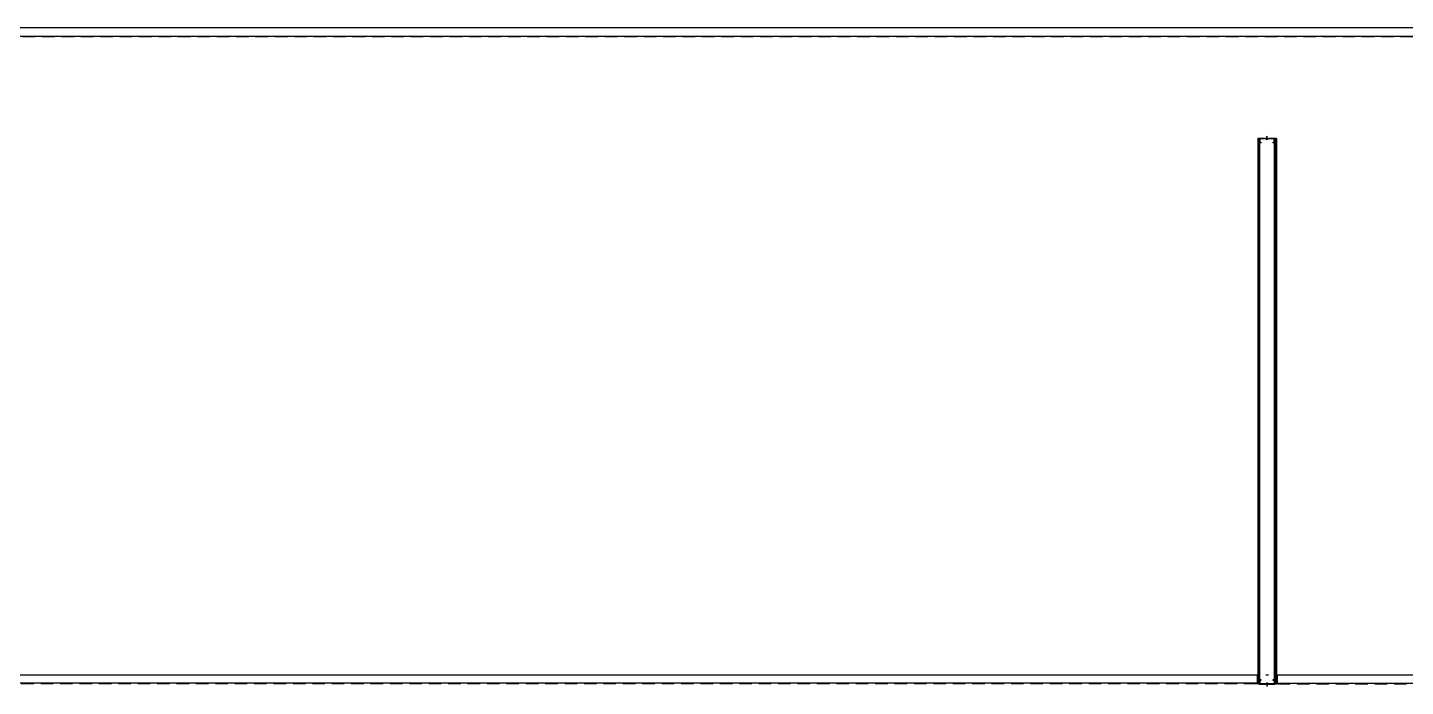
# Model space of a CAD drawing. Header units: millimetres. Extents: x 17311 to 801382, y -242618 to -104888.
# Drawn here: x 734948 to 749858, y -176355 to -169229 of the extents above; entities that cross this region are included whole.
import ezdxf

# ---------------------------------------------------------------- set-up
doc = ezdxf.new("R2010")
doc.units = ezdxf.units.MM
doc.header["$LTSCALE"] = 250
doc.linetypes.add('HID', pattern=[2.8, 1.8, -1])
for name, color, linetype in [('8입면선', 8, 'Continuous'), ('A-FIN', 6, 'Continuous'), ('A-FIN-8', 8, 'Continuous'), ('A-WALL-D', 7, 'Continuous'), ('A-WP', 1, 'HID'), ('GAGAM-DT', 7, 'Continuous'), ('입면', 7, 'Continuous')]:
    doc.layers.add(name, color=color, linetype=linetype)
doc.layers.add('CK', color=221, linetype='Continuous', plot=False)

# ---------------------------------------------------------------- blocks, each defined once
blk = doc.blocks.new('*U130')
at = {"layer": '8입면선', "color": 8}
for p, q in [((3316398, 471911), (3316398, 477811)), ((3316578, 471911), (3316578, 477811))]:
    blk.add_line(p, q, dxfattribs=at)
at = {"layer": 'A-WALL-D'}
for p, q in [((3316388, 477811), (3316388, 471911)), ((3316408, 477811), (3316388, 477811)), ((3316408, 471921), (3316408, 477811)), ((3316568, 471921), (3316568, 477811)), ((3316588, 477811), (3316568, 477811)), ((3316588, 477811), (3316588, 471911)), ((3316408, 471911), (3316388, 471911)), ((3316588, 471911), (3316568, 471911))]:
    blk.add_line(p, q, dxfattribs=at)
at = {"layer": 'CK', "linetype": 'Continuous'}
blk.add_line((3316473, 472011), (3316502, 472011), dxfattribs=at)
at = {"layer": 'GAGAM-DT', "color": 8}
for p, q in [((3316493, 477806), (3316483, 477806)), ((3316483, 477806), (3316483, 477802)), ((3316491, 477801), (3316484, 477801)), ((3316485, 477806), (3316485, 477837)), ((3316490, 477832), (3316485, 477837)), ((3316485, 477806), (3316485, 477801)), ((3316490, 477806), (3316490, 477832)), ((3316490, 477806), (3316490, 477801)), ((3316493, 477806), (3316493, 477802)), ((3316483, 471917), (3316483, 471921)), ((3316493, 471917), (3316483, 471917)), ((3316491, 471922), (3316484, 471922)), ((3316485, 471917), (3316485, 471922)), ((3316485, 471917), (3316485, 471886)), ((3316490, 471917), (3316490, 471922)), ((3316490, 471917), (3316490, 471891)), ((3316493, 471917), (3316493, 471921)), ((3316490, 471891), (3316485, 471886))]:
    blk.add_line(p, q, dxfattribs=at)
for centre, start, end in [((3316484, 477802), 180, 270), ((3316491, 477802), 270, 0), ((3316484, 471921), 90, 180), ((3316491, 471921), 0, 90)]:
    blk.add_arc(centre, 1.51, start, end, dxfattribs=at)
at = {"layer": '입면', "color": 6}
for p, q in [((3316408, 477766), (3316408, 477811)), ((3316408, 477811), (3316473, 477811)), ((3316425, 477766), (3316408, 477766)), ((3316472, 477810), (3316409, 477810)), ((3316409, 477810), (3316409, 477768)), ((3316409, 477768), (3316425, 477768)), ((3316425, 477768), (3316425, 477766)), ((3316477, 477804), (3316472, 477810)), ((3316473, 477811), (3316478, 477806)), ((3316498, 477804), (3316477, 477804)), ((3316478, 477806), (3316497, 477806)), ((3316497, 477806), (3316502, 477811)), ((3316503, 477810), (3316498, 477804)), ((3316502, 477811), (3316568, 477811)), ((3316566, 477810), (3316503, 477810)), ((3316550, 477766), (3316550, 477768)), ((3316550, 477768), (3316566, 477768)), ((3316568, 477766), (3316550, 477766)), ((3316566, 477768), (3316566, 477810)), ((3316568, 477811), (3316568, 477766)), ((3316425, 471956), (3316408, 471956)), ((3316408, 471956), (3316408, 471911)), ((3316408, 471911), (3316473, 471911)), ((3316409, 471913), (3316409, 471955)), ((3316409, 471955), (3316425, 471955)), ((3316472, 471913), (3316409, 471913)), ((3316425, 471955), (3316425, 471956)), ((3316477, 471918), (3316472, 471913)), ((3316473, 471911), (3316478, 471917)), ((3316498, 471918), (3316477, 471918)), ((3316478, 471917), (3316497, 471917)), ((3316497, 471917), (3316502, 471911)), ((3316503, 471913), (3316498, 471918)), ((3316502, 471911), (3316568, 471911)), ((3316566, 471913), (3316503, 471913)), ((3316568, 471956), (3316550, 471956)), ((3316550, 471956), (3316550, 471955)), ((3316550, 471955), (3316566, 471955)), ((3316566, 471955), (3316566, 471913)), ((3316568, 471911), (3316568, 471956))]:
    blk.add_line(p, q, dxfattribs=at)

msp = doc.modelspace()

# ---------------------------------------------------------------- linework, layer by layer
at = {"layer": 'A-FIN'}
for p, q in [((715560.7, -169229.5), (781160.7, -169229.5)), ((715560.7, -176229.5), (748260.7, -176229.5)), ((748460.7, -176229.5), (781160.7, -176229.5))]:
    msp.add_line(p, q, dxfattribs=at)
at = {"layer": 'A-FIN-8'}
for p, q in [((715578.9, -169321.5), (781142.4, -169321.5)), ((748252.7, -176229.5), (748252.7, -176311.3)), ((748252.7, -176229.5), (748252.7, -176311.3)), ((748252.7, -176229.5), (748252.7, -176311.3)), ((748468.7, -176229.5), (748468.7, -176311.3)), ((748468.7, -176229.5), (748468.7, -176311.3)), ((748468.7, -176229.5), (748468.7, -176311.3)), ((748242.4, -176321.5), (729528.9, -176321.5)), ((748242.4, -176321.5), (748252.7, -176311.3)), ((748478.9, -176321.5), (748468.7, -176311.3)), ((748478.9, -176321.5), (767192.4, -176321.5))]:
    msp.add_line(p, q, dxfattribs=at)
at = {"layer": 'A-WP', "ltscale": 0.3}
for p, q in [((715575.8, -169326.5), (781145.5, -169326.5)), ((748257.7, -176229.5), (748257.7, -176314.3)), ((748463.7, -176229.5), (748463.7, -176314.3)), ((748245.5, -176326.5), (729525.8, -176326.5)), ((748245.5, -176326.5), (748257.7, -176314.3)), ((748475.8, -176326.5), (748463.7, -176314.3)), ((748475.8, -176326.5), (767195.5, -176326.5))]:
    msp.add_line(p, q, dxfattribs=at)

# ---------------------------------------------------------------- block references
at = {"layer": 'A-WALL-D'}
msp.add_blockref('*U130', (-2568126.9, -648240.9), dxfattribs=at)

doc.saveas('drawing.dxf')
